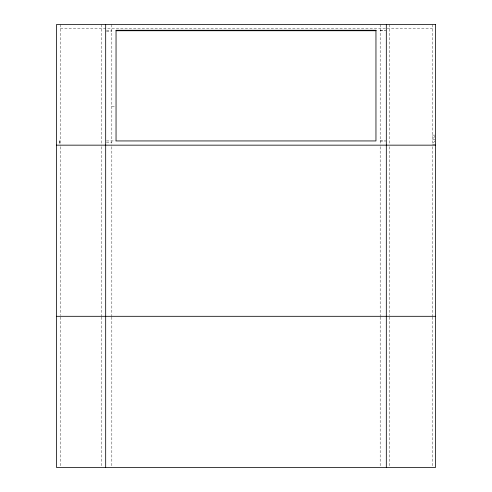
<?xml version="1.0" encoding="UTF-8"?>
<svg xmlns="http://www.w3.org/2000/svg" width="492" height="492" viewBox="0 0 492 492"><rect width="100%" height="100%" fill="white"/><g stroke="black" fill="none" stroke-linecap="round" stroke-linejoin="round"><path stroke-width="0.37" stroke-dasharray="2.46 1.84" d="M434.787 136.278L432.437 139.777L434.946 139.777M434.946 144.439L432.437 144.439L434.787 140.94M60.399 28.468L432.437 28.468M106.45 30.43L111.825 30.43M380.175 30.559L385.55 30.559M380.175 30.762L385.55 30.762M106.45 31.408L111.825 31.408M111.825 106.327L115.343 106.327M432.437 135.115L434.946 135.115M106.45 140.94L115.343 140.94M380.175 140.952L385.55 140.952M380.175 140.989L385.55 140.989M106.45 142.219L111.825 142.219M432.437 24.6L432.437 144.439M432.437 146.69L432.437 316.307M432.437 317.076L432.437 466.631M389.449 24.6L389.449 144.39M389.449 146.69L389.449 315.538M389.449 317.076L389.449 467.4M380.175 24.6L380.175 145.158M380.175 146.69L380.175 316.307M380.175 317.076L380.175 467.4M111.825 24.6L111.825 145.158M111.825 146.69L111.825 316.307M111.825 317.076L111.825 467.4M101.715 24.6L101.715 145.146M101.715 146.684L101.715 316.307M101.715 317.076L101.715 467.4M60.399 24.6L60.399 145.146M60.399 146.684L60.399 315.538M60.399 317.076L60.399 466.631M59.28 140.743L59.28 144.199M59.194 140.817L59.194 144.168"/><path stroke-width="0.74" d="M116.044 30.732L375.956 30.732M56.426 145.158L435.574 145.158M56.426 316.307L435.574 316.307M386.318 24.6L386.318 467.4M105.682 24.6L105.682 467.4M435.574 24.6L56.426 24.6L56.426 467.4L435.574 467.4L435.574 24.6M375.956 30.27L116.044 30.27L116.044 140.94L375.956 140.94L375.956 30.27"/></g></svg>
